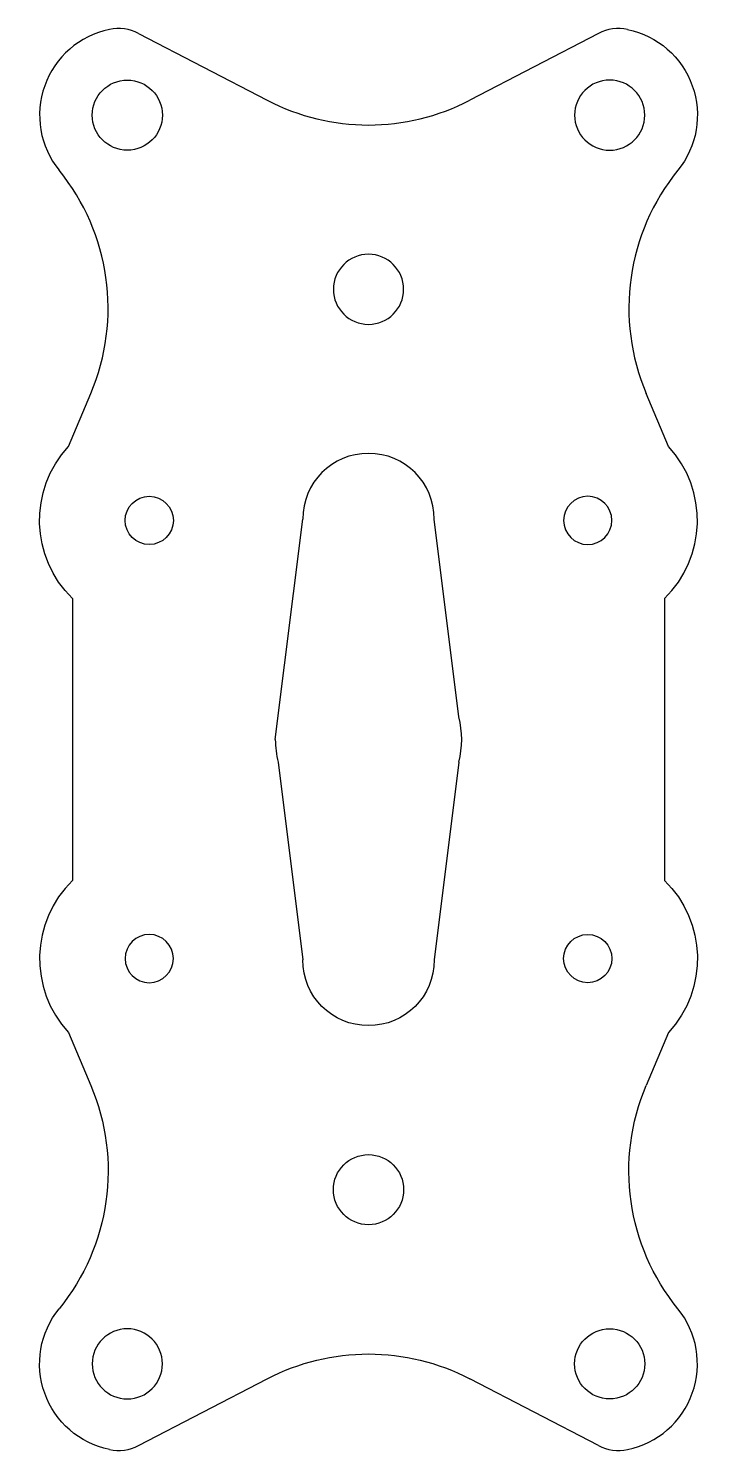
# Model space of a CAD drawing. Extents: x -15.5 to 15.5, y -32.5 to 32.5.
import ezdxf

# ---------------------------------------------------------------- set-up
doc = ezdxf.new("R2010")
doc.units = 0
doc.header["$MEASUREMENT"] = 0
doc.layers.add('VISIBLE', color=7, linetype='CONTINUOUS')

msp = doc.modelspace()

# ---------------------------------------------------------------- linework, layer by layer
at = {"layer": 'VISIBLE'}
for p, q in [((-10.485, 32.232, 2.5), (-4.615, 29.179, 2.5)), ((10.485, 32.232, 2.5), (4.615, 29.179, 2.5)), ((-13.689, 13.375, 2.5), (-12.667, 15.79, 2.5)), ((13.689, 13.375, 2.5), (12.667, 15.79, 2.5)), ((-4.25, 0, 2.5), (-3, 10.062, 2.5)), ((4.121, 1.04, 2.5), (3, 10.062, 2.5)), ((-13.5, 6.429, 2.5), (-13.5, -6.429, 2.5)), ((13.5, 6.429, 2.5), (13.5, -6.429, 2.5)), ((-4.121, -1.04, 2.5), (-3, -10.062, 2.5)), ((4.121, -1.04, 2.5), (3, -10.062, 2.5)), ((-13.689, -13.375, 2.5), (-12.667, -15.79, 2.5)), ((13.689, -13.375, 2.5), (12.667, -15.79, 2.5)), ((-10.485, -32.232, 2.5), (-4.615, -29.179, 2.5)), ((10.485, -32.232, 2.5), (4.615, -29.179, 2.5))]:
    msp.add_line(p, q, dxfattribs=at)
for centre, radius in [((-11, 28.5, 2.5), 1.6), ((-10, 10, 2.5), 1.1), ((10, -10, 2.5), 1.1), ((0, -20.55, 2.5), 1.6), ((11, -28.5, 2.5), 1.6)]:
    msp.add_circle(centre, radius, dxfattribs=at)
at = {"layer": 'VISIBLE', "extrusion": (0, 0, -1)}
for centre, radius in [((-11, 28.5, -2.5), 1.6), ((0, 20.55, -2.5), 1.6), ((-10, 10, -2.5), 1.1), ((10, -10, -2.5), 1.1), ((11, -28.5, -2.5), 1.6)]:
    msp.add_circle(centre, radius, dxfattribs=at)
at = {"layer": 'VISIBLE'}
for centre, radius, start, end in [((-11, 28.5, 2.5), 4, 101.77553, 219.01746), ((-11.408, 30.458, 2.5), 2, 62.51756, 101.77553), ((11.408, 30.458, 2.5), 2, 78.22447, 117.48244), ((0, 38.05, 2.5), 10, 242.51756, 297.48244), ((-21.877, 19.686, 2.5), 10, 337.07131, 39.01746), ((21.877, 19.686, 2.5), 10, 140.98254, 202.92869), ((0, 10.062, 2.5), 3, 0, 180), ((10, 10, 2.5), 5, 314.427, 42.45179), ((0, 0, 2.5), 4.25, 345.83735, 14.16265), ((0, 0, 2.5), 4.25, 180, 194.16265), ((-10, -10, 2.5), 5, 134.427, 222.45179), ((11, -28.5, 2.5), 4, 281.77553, 39.01746), ((-11.408, -30.458, 2.5), 2, 258.22447, 297.48244), ((11.408, -30.458, 2.5), 2, 242.51756, 281.77553)]:
    msp.add_arc(centre, radius, start, end, dxfattribs=at)
at = {"layer": 'VISIBLE', "extrusion": (0, 0, -1)}
for centre, radius, start, end in [((-11, 28.5, -2.5), 4, 101.77553, 219.01746), ((10, 10, -2.5), 5, 314.427, 42.45179), ((-10, -10, -2.5), 5, 134.427, 222.45179), ((0, -10.062, -2.5), 3, 180, 0), ((21.877, -19.686, -2.5), 10, 157.07131, 219.01746), ((-21.877, -19.686, -2.5), 10, 320.98254, 22.92869), ((11, -28.5, -2.5), 4, 281.77553, 39.01746), ((0, -38.05, -2.5), 10, 62.51756, 117.48244)]:
    msp.add_arc(centre, radius, start, end, dxfattribs=at)

doc.saveas('drawing.dxf')
